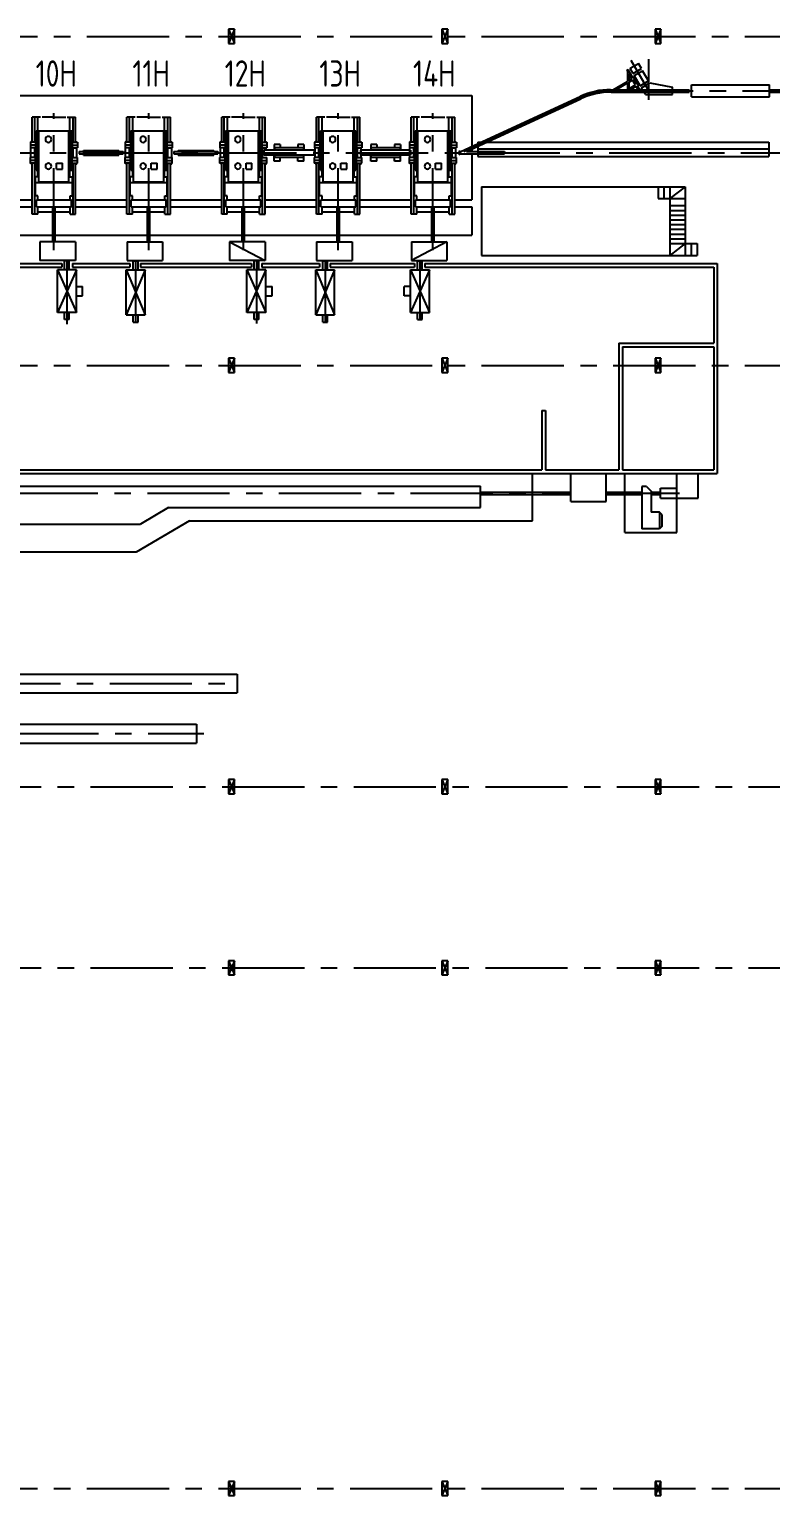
# Model space of a CAD drawing. Extents: x 10 to 414, y 6 to 241.
# Drawn here: x 99 to 155.3, y 120.1 to 231.6 of the extents above; entities that cross this region are included whole.
import ezdxf
from ezdxf.enums import TextEntityAlignment as Align

# ---------------------------------------------------------------- set-up
doc = ezdxf.new("R2010")
doc.units = 0
doc.header["$LTSCALE"] = 5
doc.header["$MEASUREMENT"] = 0
doc.linetypes.add('LINEA-LINEETTA', pattern=[2, 1.25, -0.25, 0.25, -0.25])
doc.layers.get('0').update_dxf_attribs({"linetype": 'CONTINUOUS'})
for name, color, linetype in [('1', 7, 'LINEA-LINEETTA'), ('12', 3, 'CONTINUOUS'), ('32', 3, 'CONTINUOUS'), ('ASSI', 2, 'CONTINUOUS'), ('COLONNA', 20, 'CONTINUOUS'), ('LOOPER', 7, 'CONTINUOUS'), ('MACHINE_NUOVE', 3, 'CONTINUOUS'), ('SCRITTE2', 7, 'CONTINUOUS')]:
    doc.layers.add(name, color=color, linetype=linetype)
doc.styles.add('DIN', font='DIN.shx', dxfattribs={"width": 0.85})

# ---------------------------------------------------------------- blocks, each defined once
blk = doc.blocks.new('COLONN1')
at = {"layer": 'COLONNA'}
for p, q in [((-125, 300), (125, -300)), ((125, 300), (-125, -300)), ((-125, 300), (-125, -300)), ((125, 300), (-125, 300)), ((125, -300), (125, 300)), ((-125, -300), (125, -300))]:
    blk.add_line(p, q, dxfattribs=at)

msp = doc.modelspace()

# ---------------------------------------------------------------- linework, layer by layer
at = {"color": 20}
for p, q in [((90.63, 226.57), (132.57, 226.57)), ((132.57, 226.57), (132.57, 222.31)), ((133.02, 223.03), (155.15, 223.03)), ((133.02, 223.03), (133.02, 221.95)), ((155.15, 223.03), (155.15, 221.95)), ((132.57, 222.13), (132.57, 218.65)), ((133.02, 221.95), (155.15, 221.95)), ((95.27, 218.65), (99.17, 218.65)), ((102.47, 218.65), (106.37, 218.65)), ((109.67, 218.65), (113.57, 218.65)), ((116.87, 218.65), (120.77, 218.65)), ((124.07, 218.65), (127.97, 218.65)), ((131.27, 218.65), (132.57, 218.65)), ((133.31, 219.64), (148.79, 219.64)), ((133.31, 219.64), (133.31, 214.42)), ((146.72, 219.64), (146.72, 218.74)), ((146.72, 218.74), (148.79, 218.74)), ((147.17, 219.64), (147.17, 218.74)), ((147.62, 219.64), (147.62, 214.42)), ((148.79, 219.64), (147.62, 218.74)), ((148.79, 219.64), (148.79, 214.42)), ((95.27, 218.11), (99.17, 218.11)), ((102.47, 218.11), (106.37, 218.11)), ((109.67, 218.11), (113.57, 218.11)), ((116.87, 218.11), (120.77, 218.11)), ((124.07, 218.11), (127.97, 218.11)), ((131.27, 218.11), (132.57, 218.11)), ((132.57, 218.11), (132.57, 215.95)), ((147.62, 218.2), (148.79, 218.2)), ((147.62, 217.84), (148.79, 217.84)), ((147.62, 217.48), (148.79, 217.48)), ((147.62, 217.12), (148.79, 217.12)), ((147.62, 216.76), (148.79, 216.76)), ((147.62, 216.4), (148.79, 216.4)), ((93.71, 215.95), (100.73, 215.95)), ((100.91, 215.95), (107.93, 215.95)), ((108.11, 215.95), (115.13, 215.95)), ((114.16, 215.46), (116.86, 214.02)), ((115.31, 215.95), (122.33, 215.95)), ((122.51, 215.95), (129.53, 215.95)), ((130.68, 215.46), (127.98, 214.02)), ((129.71, 215.95), (132.57, 215.95)), ((147.62, 216.04), (148.79, 216.04)), ((147.62, 215.68), (148.79, 215.68)), ((147.62, 215.32), (148.79, 215.32)), ((148.79, 215.32), (147.62, 214.42)), ((148.79, 215.32), (149.69, 215.32)), ((149.24, 215.32), (149.24, 214.42)), ((149.69, 215.32), (149.69, 214.42)), ((133.31, 214.42), (149.69, 214.42)), ((95.03, 213.79), (101.43, 213.79)), ((95.03, 213.52), (101.43, 213.52)), ((101.09, 213.31), (102.53, 210.07)), ((102.53, 213.31), (101.09, 210.07)), ((101.43, 213.79), (101.43, 213.52)), ((102.23, 213.79), (106.6, 213.79)), ((102.23, 213.79), (102.23, 213.52)), ((102.23, 213.52), (106.6, 213.52)), ((107.75, 213.31), (106.31, 209.89)), ((106.31, 213.31), (107.75, 209.89)), ((106.6, 213.79), (106.6, 213.52)), ((107.41, 213.79), (115.83, 213.79)), ((107.41, 213.79), (107.41, 213.52)), ((107.41, 213.52), (115.83, 213.52)), ((115.49, 213.31), (116.93, 210.07)), ((116.93, 213.31), (115.49, 210.07)), ((115.83, 213.79), (115.83, 213.52)), ((116.63, 213.79), (121, 213.79)), ((116.63, 213.79), (116.63, 213.52)), ((116.63, 213.52), (121, 213.52)), ((122.15, 213.31), (120.71, 209.89)), ((120.71, 213.31), (122.15, 209.89)), ((121, 213.79), (121, 213.52)), ((121.81, 213.79), (128.23, 213.79)), ((121.81, 213.79), (121.81, 213.52)), ((121.81, 213.52), (128.23, 213.52)), ((129.35, 213.31), (127.91, 210.07)), ((127.91, 213.31), (129.35, 210.07)), ((128.23, 213.79), (128.23, 213.52)), ((129.01, 213.79), (151.22, 213.79)), ((129.01, 213.79), (129.01, 213.52)), ((129.01, 213.52), (150.95, 213.52)), ((150.95, 213.52), (150.95, 207.74)), ((151.22, 213.79), (151.22, 197.84)), ((143.75, 207.74), (150.95, 207.74)), ((143.75, 207.74), (143.75, 198.11)), ((144.02, 207.47), (150.95, 207.47)), ((144.02, 207.47), (144.02, 198.11)), ((150.95, 207.47), (150.95, 198.11)), ((137.9, 202.61), (137.9, 198.11)), ((137.9, 202.61), (138.17, 202.61)), ((138.17, 202.61), (138.17, 198.11)), ((96.86, 197.84), (151.22, 197.84)), ((97.13, 198.11), (137.9, 198.11)), ((137.18, 194.24), (137.18, 197.84)), ((138.17, 198.11), (143.75, 198.11)), ((140.09, 195.7), (140.09, 197.84)), ((142.79, 195.7), (142.79, 197.84)), ((144.02, 198.11), (150.95, 198.11)), ((144.2, 193.34), (144.2, 197.84)), ((148.16, 193.34), (148.16, 197.84)), ((149.78, 195.95), (149.78, 197.84)), ((146.9, 195.95), (146.9, 196.71)), ((146.9, 196.71), (148.16, 196.71)), ((140.09, 195.7), (142.79, 195.7)), ((146.9, 195.95), (149.78, 195.95)), ((111.12, 194.24), (107.07, 191.85)), ((111.12, 194.24), (137.18, 194.24)), ((144.2, 193.34), (148.16, 193.34)), ((107.07, 191.85), (87.99, 191.85))]:
    msp.add_line(p, q, dxfattribs=at)
at = {"layer": '1', "color": 20}
for p, q in [((33.32, 231.07), (273.3, 231.07)), ((100.82, 214.81), (100.82, 225.24)), ((108.02, 214.81), (108.02, 225.24)), ((115.22, 214.81), (115.22, 225.24)), ((122.42, 214.81), (122.42, 225.24)), ((129.62, 214.81), (129.62, 225.24)), ((101.81, 214.02), (101.81, 209.18)), ((107.03, 214.02), (107.03, 209.35)), ((116.21, 214.02), (116.21, 209.24)), ((121.43, 214.02), (121.43, 209.35)), ((128.63, 214.02), (128.63, 209.53)), ((33.32, 206.05), (357.18, 206.05)), ((87.92, 196.33), (140.09, 196.33)), ((142.79, 196.33), (148.35, 196.33)), ((75.06, 181.86), (114.87, 181.86)), ((67.97, 178.05), (112.21, 178.05)), ((63.6, 174.01), (401.42, 174.01)), ((63.6, 160.24), (347.42, 160.24)), ((33.32, 120.64), (347.42, 120.64))]:
    msp.add_line(p, q, dxfattribs=at)
at = {"layer": '12', "color": 20}
for p, q in [((144.61, 228.65), (145.23, 229.01)), ((144.83, 228.26), (144.61, 228.65)), ((146.02, 226.93), (144.69, 229.23)), ((144.83, 228.26), (145.46, 228.62)), ((145.46, 228.62), (145.23, 229.01)), ((146.02, 226.25), (146.02, 229.35)), ((143.3, 227.02), (144.4, 227.65)), ((143.52, 227.02), (144.4, 227.53)), ((144.36, 228.5), (144.45, 228.56)), ((144.4, 228.43), (144.36, 228.5)), ((144.4, 228.43), (144.4, 227.65)), ((144.4, 227.53), (144.4, 227.02)), ((144.83, 227.9), (144.45, 228.56)), ((144.51, 228.24), (144.51, 227.72)), ((144.74, 227.85), (144.51, 228.24)), ((144.51, 227.72), (144.74, 227.85)), ((144.51, 227.59), (144.79, 227.75)), ((144.51, 227.59), (144.51, 227.09)), ((145.01, 227.38), (144.79, 227.75)), ((144.83, 227.9), (144.99, 227.99)), ((144.89, 227.81), (145.04, 227.9)), ((145.1, 227.43), (144.89, 227.81)), ((144.92, 228.1), (145.55, 228.46)), ((145.37, 227.32), (144.92, 228.1)), ((145.1, 227.43), (145.26, 227.52)), ((145.37, 227.32), (146, 227.68)), ((145.46, 227.17), (146.09, 227.53)), ((146, 227.68), (145.55, 228.46)), ((146.09, 227.53), (147.82, 227.2)), ((131.75, 222.31), (140.81, 226.5)), ((131.97, 222.31), (140.83, 226.41)), ((143.12, 227.02), (149.08, 227.02)), ((143.16, 226.84), (149.08, 226.84)), ((144.51, 227.09), (145.01, 227.38)), ((144.6, 227.02), (145.06, 227.29)), ((145.22, 227.02), (145.06, 227.29)), ((145.16, 227.34), (145.31, 227.43)), ((145.34, 227.02), (145.16, 227.34)), ((145.55, 227.02), (145.46, 227.17)), ((145.76, 226.66), (145.65, 226.84)), ((145.76, 226.66), (147.82, 226.66)), ((147.82, 227.02), (147.82, 227.2)), ((147.82, 226.66), (147.82, 226.84)), ((149.08, 226.84), (149.08, 227.02)), ((149.26, 227.38), (155.2, 227.38)), ((149.26, 226.48), (149.26, 227.38)), ((149.26, 226.48), (155.2, 226.48)), ((155.2, 226.48), (155.2, 227.38)), ((155.2, 227.02), (156.98, 227.02)), ((155.2, 226.84), (156.98, 226.84)), ((132.18, 222.31), (140.85, 226.32)), ((102.74, 222.31), (106.08, 222.31)), ((102.74, 222.31), (102.74, 222.13)), ((102.74, 222.13), (106.08, 222.13)), ((106.08, 222.31), (106.08, 222.13)), ((109.94, 222.31), (113.28, 222.31)), ((109.94, 222.31), (109.94, 222.13)), ((109.94, 222.13), (113.28, 222.13)), ((113.28, 222.31), (113.28, 222.13)), ((131.6, 222.38), (131.6, 222.06)), ((131.6, 222.38), (131.7, 222.31)), ((131.6, 222.06), (131.7, 222.13)), ((131.7, 222.31), (131.75, 222.31)), ((131.7, 222.13), (135.06, 222.13)), ((132.18, 222.31), (135.06, 222.31)), ((135.06, 222.31), (135.06, 222.13)), ((100.73, 215.46), (100.73, 218.12)), ((100.91, 215.46), (100.91, 218.12)), ((107.93, 215.46), (107.93, 218.12)), ((108.11, 215.46), (108.11, 218.12)), ((115.13, 215.46), (115.13, 218.12)), ((115.31, 215.46), (115.31, 218.12)), ((122.33, 215.46), (122.33, 218.12)), ((122.51, 215.46), (122.51, 218.12)), ((129.53, 215.46), (129.53, 218.12)), ((129.71, 215.46), (129.71, 218.12)), ((85.97, 196.87), (133.22, 196.87)), ((133.22, 195.25), (133.22, 196.87)), ((133.22, 196.42), (140.09, 196.42)), ((142.79, 196.42), (145.49, 196.42)), ((145.49, 196.84), (145.49, 193.63)), ((145.85, 196.84), (145.49, 196.84)), ((145.85, 196.84), (146.21, 196.48)), ((146.21, 196.48), (146.21, 194.89)), ((146.21, 196.42), (146.9, 196.42)), ((109.53, 195.25), (107.4, 193.99)), ((109.53, 195.25), (133.22, 195.25)), ((133.22, 196.24), (140.09, 196.24)), ((142.79, 196.24), (145.49, 196.24)), ((146.21, 196.24), (146.9, 196.24)), ((146.84, 194.89), (146.21, 194.89)), ((147.02, 194.71), (146.84, 194.89)), ((146.84, 194.89), (146.84, 193.63)), ((147.02, 194.71), (147.02, 193.81)), ((85.97, 193.99), (107.4, 193.99)), ((146.84, 193.63), (145.49, 193.63)), ((147.02, 193.81), (146.84, 193.63)), ((94.56, 182.58), (114.75, 182.58)), ((114.75, 182.58), (114.75, 181.14)), ((94.56, 181.14), (114.75, 181.14)), ((94.56, 178.77), (111.66, 178.77)), ((111.66, 178.77), (111.66, 177.33)), ((94.56, 177.33), (111.66, 177.33))]:
    msp.add_line(p, q, dxfattribs=at)
at = {"layer": '12', "color": 20, "linetype": 'LINEA-LINEETTA'}
msp.add_line((143.14, 226.93), (338.17, 226.93), dxfattribs=at)
at = {"layer": '12', "color": 20}
for centre in [(143.12, 221.62), (143.14, 221.53), (143.16, 221.44)]:
    msp.add_arc(centre, 5.4, 90, 115.3519, dxfattribs=at)
at = {"layer": '32', "color": 20}
for p, q in [((99.17, 223.06), (99.17, 224.92)), ((99.8, 224.92), (99.17, 224.92)), ((99.36, 223.02), (99.36, 224.92)), ((99.61, 223.89), (99.61, 224.92)), ((100.82, 224.92), (99.92, 224.92)), ((100.82, 224.92), (101.72, 224.92)), ((101.84, 224.92), (102.47, 224.92)), ((102.03, 223.89), (102.03, 224.92)), ((102.28, 223.02), (102.28, 224.92)), ((102.47, 223.06), (102.47, 224.92)), ((106.37, 223.06), (106.37, 224.92)), ((107, 224.92), (106.37, 224.92)), ((106.56, 223.02), (106.56, 224.92)), ((106.81, 223.89), (106.81, 224.92)), ((108.02, 224.92), (107.12, 224.92)), ((108.02, 224.92), (108.92, 224.92)), ((109.04, 224.92), (109.67, 224.92)), ((109.23, 223.89), (109.23, 224.92)), ((109.48, 223.02), (109.48, 224.92)), ((109.67, 223.06), (109.67, 224.92)), ((113.57, 223.06), (113.57, 224.92)), ((114.2, 224.92), (113.57, 224.92)), ((113.76, 223.02), (113.76, 224.92)), ((114.01, 223.89), (114.01, 224.92)), ((115.22, 224.92), (114.32, 224.92)), ((115.22, 224.92), (116.12, 224.92)), ((116.24, 224.92), (116.87, 224.92)), ((116.43, 223.89), (116.43, 224.92)), ((116.68, 223.02), (116.68, 224.92)), ((116.87, 223.06), (116.87, 224.92)), ((120.77, 223.06), (120.77, 224.92)), ((121.4, 224.92), (120.77, 224.92)), ((120.96, 223.02), (120.96, 224.92)), ((121.21, 223.89), (121.21, 224.92)), ((122.42, 224.92), (121.52, 224.92)), ((122.42, 224.92), (123.32, 224.92)), ((123.44, 224.92), (124.07, 224.92)), ((123.63, 223.89), (123.63, 224.92)), ((123.88, 223.02), (123.88, 224.92)), ((124.07, 223.06), (124.07, 224.92)), ((127.97, 223.06), (127.97, 224.92)), ((128.6, 224.92), (127.97, 224.92)), ((128.16, 223.02), (128.16, 224.92)), ((128.41, 223.89), (128.41, 224.92)), ((129.62, 224.92), (128.72, 224.92)), ((129.62, 224.92), (130.52, 224.92)), ((130.64, 224.92), (131.27, 224.92)), ((130.83, 223.89), (130.83, 224.92)), ((131.08, 223.02), (131.08, 224.92)), ((131.27, 223.06), (131.27, 224.92)), ((99.07, 223.02), (99.07, 223.06)), ((99.17, 223.06), (99.07, 223.06)), ((99.47, 222.88), (99.47, 223.89)), ((99.47, 223.89), (99.68, 223.89)), ((99.62, 222.4), (99.62, 223.89)), ((99.68, 223.89), (101.96, 223.89)), ((99.68, 220), (99.68, 223.89)), ((101.96, 223.89), (102.17, 223.89)), ((101.96, 220), (101.96, 223.89)), ((102.02, 222.4), (102.02, 223.89)), ((102.17, 222.88), (102.17, 223.89)), ((102.47, 223.06), (102.57, 223.06)), ((102.57, 223.02), (102.57, 223.06)), ((106.27, 223.02), (106.27, 223.06)), ((106.37, 223.06), (106.27, 223.06)), ((106.67, 222.88), (106.67, 223.89)), ((106.67, 223.89), (106.88, 223.89)), ((106.82, 222.4), (106.82, 223.89)), ((106.88, 223.89), (109.16, 223.89)), ((106.88, 220), (106.88, 223.89)), ((109.16, 223.89), (109.37, 223.89)), ((109.16, 220), (109.16, 223.89)), ((109.22, 222.4), (109.22, 223.89)), ((109.37, 222.88), (109.37, 223.89)), ((109.67, 223.06), (109.77, 223.06)), ((109.77, 223.02), (109.77, 223.06)), ((113.47, 223.02), (113.47, 223.06)), ((113.57, 223.06), (113.47, 223.06)), ((113.87, 222.88), (113.87, 223.89)), ((113.87, 223.89), (114.08, 223.89)), ((114.02, 222.4), (114.02, 223.89)), ((114.08, 223.89), (116.36, 223.89)), ((114.08, 220), (114.08, 223.89)), ((116.36, 223.89), (116.57, 223.89)), ((116.36, 220), (116.36, 223.89)), ((116.42, 222.4), (116.42, 223.89)), ((116.57, 222.88), (116.57, 223.89)), ((116.87, 223.06), (116.97, 223.06)), ((116.97, 223.02), (116.97, 223.06)), ((120.67, 223.02), (120.67, 223.06)), ((120.77, 223.06), (120.67, 223.06)), ((121.07, 222.88), (121.07, 223.89)), ((121.07, 223.89), (121.28, 223.89)), ((121.22, 222.4), (121.22, 223.89)), ((121.28, 223.89), (123.56, 223.89)), ((121.28, 220), (121.28, 223.89)), ((123.56, 223.89), (123.77, 223.89)), ((123.56, 220), (123.56, 223.89)), ((123.62, 222.4), (123.62, 223.89)), ((123.77, 222.88), (123.77, 223.89)), ((124.07, 223.06), (124.17, 223.06)), ((124.17, 223.02), (124.17, 223.06)), ((127.97, 223.06), (127.87, 223.06)), ((127.87, 223.02), (127.87, 223.06)), ((128.27, 222.88), (128.27, 223.89)), ((128.27, 223.89), (128.48, 223.89)), ((128.42, 222.4), (128.42, 223.89)), ((128.48, 223.89), (130.76, 223.89)), ((128.48, 220), (128.48, 223.89)), ((130.76, 223.89), (130.97, 223.89)), ((130.76, 220), (130.76, 223.89)), ((130.82, 222.4), (130.82, 223.89)), ((130.97, 222.88), (130.97, 223.89)), ((131.27, 223.06), (131.37, 223.06)), ((131.37, 223.02), (131.37, 223.06)), ((99.43, 223.02), (99.03, 223.02)), ((99.03, 223.02), (99.03, 222.59)), ((99.55, 222.8), (99.03, 222.8)), ((99.43, 222.59), (99.03, 222.59)), ((99.07, 222.22), (99.07, 222.59)), ((99.07, 221.85), (99.07, 222.22)), ((99.36, 222.22), (99.36, 222.59)), ((99.36, 221.85), (99.36, 222.22)), ((99.43, 223.02), (99.43, 222.59)), ((99.55, 222.88), (99.43, 222.88)), ((99.55, 222.73), (99.43, 222.73)), ((99.47, 221.71), (99.47, 222.73)), ((99.55, 222.88), (99.55, 222.73)), ((99.56, 222.4), (99.68, 222.4)), ((99.56, 222.04), (99.56, 222.4)), ((99.56, 222.04), (99.68, 222.04)), ((99.62, 220.89), (99.62, 222.04)), ((101.96, 222.4), (102.08, 222.4)), ((101.96, 222.04), (102.08, 222.04)), ((102.02, 220.89), (102.02, 222.04)), ((102.08, 222.88), (102.21, 222.88)), ((102.08, 222.88), (102.08, 222.73)), ((102.08, 222.8), (102.61, 222.8)), ((102.08, 222.73), (102.21, 222.73)), ((102.08, 222.04), (102.08, 222.4)), ((102.17, 221.71), (102.17, 222.73)), ((102.21, 223.02), (102.61, 223.02)), ((102.21, 223.02), (102.21, 222.59)), ((102.21, 222.59), (102.61, 222.59)), ((102.28, 222.22), (102.28, 222.59)), ((102.28, 221.85), (102.28, 222.22)), ((102.57, 222.22), (102.57, 222.59)), ((102.57, 221.85), (102.57, 222.22)), ((102.61, 223.02), (102.61, 222.59)), ((103.06, 222.4), (105.76, 222.4)), ((103.06, 222.31), (103.06, 222.4)), ((103.06, 222.04), (103.06, 222.13)), ((103.06, 222.04), (105.76, 222.04)), ((105.76, 222.31), (105.76, 222.4)), ((105.76, 222.04), (105.76, 222.13)), ((106.23, 223.02), (106.23, 222.59)), ((106.63, 223.02), (106.23, 223.02)), ((106.75, 222.8), (106.23, 222.8)), ((106.63, 222.59), (106.23, 222.59)), ((106.27, 222.22), (106.27, 222.59)), ((106.27, 221.85), (106.27, 222.22)), ((106.56, 222.22), (106.56, 222.59)), ((106.56, 221.85), (106.56, 222.22)), ((106.63, 223.02), (106.63, 222.59)), ((106.75, 222.88), (106.63, 222.88)), ((106.75, 222.73), (106.63, 222.73)), ((106.67, 221.71), (106.67, 222.73)), ((106.75, 222.88), (106.75, 222.73)), ((106.76, 222.4), (106.88, 222.4)), ((106.76, 222.04), (106.76, 222.4)), ((106.76, 222.04), (106.88, 222.04)), ((106.82, 220.89), (106.82, 222.04)), ((109.16, 222.4), (109.28, 222.4)), ((109.16, 222.04), (109.28, 222.04)), ((109.22, 220.89), (109.22, 222.04)), ((109.28, 222.88), (109.41, 222.88)), ((109.28, 222.88), (109.28, 222.73)), ((109.28, 222.8), (109.81, 222.8)), ((109.28, 222.73), (109.41, 222.73)), ((109.28, 222.04), (109.28, 222.4)), ((109.37, 221.71), (109.37, 222.73)), ((109.41, 223.02), (109.81, 223.02)), ((109.41, 223.02), (109.41, 222.59)), ((109.41, 222.59), (109.81, 222.59)), ((109.48, 222.22), (109.48, 222.59)), ((109.48, 221.85), (109.48, 222.22)), ((109.77, 222.22), (109.77, 222.59)), ((109.77, 221.85), (109.77, 222.22)), ((109.81, 223.02), (109.81, 222.59)), ((110.26, 222.4), (112.96, 222.4)), ((110.26, 222.31), (110.26, 222.4)), ((110.26, 222.04), (110.26, 222.13)), ((110.26, 222.04), (112.96, 222.04)), ((112.96, 222.31), (112.96, 222.4)), ((112.96, 222.04), (112.96, 222.13)), ((113.43, 223.02), (113.43, 222.59)), ((113.83, 223.02), (113.43, 223.02)), ((113.95, 222.8), (113.43, 222.8)), ((113.83, 222.59), (113.43, 222.59)), ((113.47, 222.22), (113.47, 222.59)), ((113.47, 221.85), (113.47, 222.22)), ((113.76, 222.22), (113.76, 222.59)), ((113.76, 221.85), (113.76, 222.22)), ((113.83, 223.02), (113.83, 222.59)), ((113.95, 222.88), (113.83, 222.88)), ((113.95, 222.73), (113.83, 222.73)), ((113.87, 221.71), (113.87, 222.73)), ((113.95, 222.88), (113.95, 222.73)), ((113.96, 222.4), (114.08, 222.4)), ((113.96, 222.04), (113.96, 222.4)), ((113.96, 222.04), (114.08, 222.04)), ((114.02, 220.89), (114.02, 222.04)), ((116.36, 222.4), (116.48, 222.4)), ((116.36, 222.04), (116.48, 222.04)), ((116.42, 220.89), (116.42, 222.04)), ((116.48, 222.88), (116.61, 222.88)), ((116.48, 222.88), (116.48, 222.73)), ((116.48, 222.8), (117.01, 222.8)), ((116.48, 222.73), (116.61, 222.73)), ((116.48, 222.04), (116.48, 222.4)), ((116.57, 221.71), (116.57, 222.73)), ((116.61, 223.02), (117.01, 223.02)), ((116.61, 223.02), (116.61, 222.59)), ((116.61, 222.59), (117.01, 222.59)), ((116.68, 222.22), (116.68, 222.59)), ((116.68, 221.85), (116.68, 222.22)), ((117.01, 223.02), (117.01, 222.59)), ((120.63, 223.02), (120.63, 222.59)), ((121.03, 223.02), (120.63, 223.02)), ((121.15, 222.8), (120.63, 222.8)), ((121.03, 222.59), (120.63, 222.59)), ((120.67, 222.22), (120.67, 222.59)), ((120.67, 221.85), (120.67, 222.22)), ((120.96, 222.22), (120.96, 222.59)), ((120.96, 221.85), (120.96, 222.22)), ((121.03, 223.02), (121.03, 222.59)), ((121.15, 222.88), (121.03, 222.88)), ((121.15, 222.73), (121.03, 222.73)), ((121.07, 221.71), (121.07, 222.73)), ((121.15, 222.88), (121.15, 222.73)), ((121.16, 222.4), (121.28, 222.4)), ((121.16, 222.04), (121.16, 222.4)), ((121.16, 222.04), (121.28, 222.04)), ((121.22, 220.89), (121.22, 222.04)), ((123.56, 222.4), (123.68, 222.4)), ((123.56, 222.04), (123.68, 222.04)), ((123.62, 220.89), (123.62, 222.04)), ((123.68, 222.88), (123.81, 222.88)), ((123.68, 222.88), (123.68, 222.73)), ((123.68, 222.8), (124.21, 222.8)), ((123.68, 222.73), (123.81, 222.73)), ((123.68, 222.04), (123.68, 222.4)), ((123.77, 221.71), (123.77, 222.73)), ((123.81, 223.02), (124.21, 223.02)), ((123.81, 223.02), (123.81, 222.59)), ((123.81, 222.59), (124.21, 222.59)), ((123.88, 222.22), (123.88, 222.59)), ((123.88, 221.85), (123.88, 222.22)), ((124.17, 222.22), (124.17, 222.59)), ((124.17, 221.85), (124.17, 222.22)), ((124.21, 223.02), (124.21, 222.59)), ((128.23, 223.02), (127.83, 223.02)), ((127.83, 223.02), (127.83, 222.59)), ((128.35, 222.8), (127.83, 222.8)), ((128.23, 222.59), (127.83, 222.59)), ((127.87, 222.22), (127.87, 222.59)), ((127.87, 221.85), (127.87, 222.22)), ((128.16, 222.22), (128.16, 222.59)), ((128.16, 221.85), (128.16, 222.22)), ((128.23, 223.02), (128.23, 222.59)), ((128.35, 222.88), (128.23, 222.88)), ((128.35, 222.73), (128.23, 222.73)), ((128.27, 221.71), (128.27, 222.73)), ((128.35, 222.88), (128.35, 222.73)), ((128.36, 222.4), (128.48, 222.4)), ((128.36, 222.04), (128.36, 222.4)), ((128.36, 222.04), (128.48, 222.04)), ((128.42, 220.89), (128.42, 222.04)), ((130.76, 222.4), (130.88, 222.4)), ((130.76, 222.04), (130.88, 222.04)), ((130.82, 220.89), (130.82, 222.04)), ((130.88, 222.88), (130.88, 222.73)), ((130.88, 222.88), (131.01, 222.88)), ((130.88, 222.8), (131.41, 222.8)), ((130.88, 222.73), (131.01, 222.73)), ((130.88, 222.04), (130.88, 222.4)), ((130.97, 221.71), (130.97, 222.73)), ((131.01, 223.02), (131.01, 222.59)), ((131.01, 223.02), (131.41, 223.02)), ((131.01, 222.59), (131.41, 222.59)), ((131.08, 222.22), (131.08, 222.59)), ((131.08, 221.85), (131.08, 222.22)), ((131.37, 222.22), (131.37, 222.59)), ((131.37, 221.85), (131.37, 222.22)), ((131.41, 223.02), (131.41, 222.59)), ((99.43, 221.85), (99.03, 221.85)), ((99.03, 221.42), (99.03, 221.85)), ((99.55, 221.63), (99.03, 221.63)), ((99.43, 221.42), (99.03, 221.42)), ((99.07, 221.38), (99.07, 221.42)), ((99.17, 221.38), (99.07, 221.38)), ((99.17, 217.54), (99.17, 221.38)), ((99.36, 217.54), (99.36, 221.42)), ((99.43, 221.42), (99.43, 221.85)), ((99.55, 221.71), (99.43, 221.71)), ((99.55, 221.56), (99.43, 221.56)), ((99.47, 220.89), (99.47, 221.56)), ((99.47, 220.89), (99.68, 220.89)), ((99.55, 221.56), (99.55, 221.71)), ((99.61, 220.38), (99.61, 220.89)), ((101.02, 221.44), (101.47, 221.44)), ((101.02, 220.97), (101.02, 221.44)), ((101.02, 220.97), (101.47, 220.97)), ((101.47, 220.97), (101.47, 221.44)), ((101.96, 220.89), (102.17, 220.89)), ((102.03, 220.38), (102.03, 220.89)), ((102.08, 221.56), (102.08, 221.71)), ((102.08, 221.71), (102.21, 221.71)), ((102.08, 221.63), (102.61, 221.63)), ((102.08, 221.56), (102.21, 221.56)), ((102.17, 220.89), (102.17, 221.56)), ((102.21, 221.42), (102.21, 221.85)), ((102.21, 221.85), (102.61, 221.85)), ((102.21, 221.42), (102.61, 221.42)), ((102.28, 217.54), (102.28, 221.42)), ((102.47, 217.54), (102.47, 221.38)), ((102.47, 221.38), (102.57, 221.38)), ((102.57, 221.38), (102.57, 221.42)), ((102.61, 221.42), (102.61, 221.85)), ((106.23, 221.42), (106.23, 221.85)), ((106.63, 221.85), (106.23, 221.85)), ((106.75, 221.63), (106.23, 221.63)), ((106.63, 221.42), (106.23, 221.42)), ((106.27, 221.38), (106.27, 221.42)), ((106.37, 221.38), (106.27, 221.38)), ((106.37, 217.54), (106.37, 221.38)), ((106.56, 217.54), (106.56, 221.42)), ((106.63, 221.42), (106.63, 221.85)), ((106.75, 221.71), (106.63, 221.71)), ((106.75, 221.56), (106.63, 221.56)), ((106.67, 220.89), (106.67, 221.56)), ((106.67, 220.89), (106.88, 220.89)), ((106.75, 221.56), (106.75, 221.71)), ((106.81, 220.38), (106.81, 220.89)), ((108.22, 221.44), (108.67, 221.44)), ((108.22, 220.97), (108.22, 221.44)), ((108.22, 220.97), (108.67, 220.97)), ((108.67, 220.97), (108.67, 221.44)), ((109.16, 220.89), (109.37, 220.89)), ((109.23, 220.38), (109.23, 220.89)), ((109.28, 221.56), (109.28, 221.71)), ((109.28, 221.71), (109.41, 221.71)), ((109.28, 221.63), (109.81, 221.63)), ((109.28, 221.56), (109.41, 221.56)), ((109.37, 220.89), (109.37, 221.56)), ((109.41, 221.42), (109.41, 221.85)), ((109.41, 221.85), (109.81, 221.85)), ((109.41, 221.42), (109.81, 221.42)), ((109.48, 217.54), (109.48, 221.42)), ((109.67, 217.54), (109.67, 221.38)), ((109.67, 221.38), (109.77, 221.38)), ((109.77, 221.38), (109.77, 221.42)), ((109.81, 221.42), (109.81, 221.85)), ((113.43, 221.42), (113.43, 221.85)), ((113.83, 221.85), (113.43, 221.85)), ((113.95, 221.63), (113.43, 221.63)), ((113.83, 221.42), (113.43, 221.42)), ((113.47, 221.38), (113.47, 221.42)), ((113.57, 221.38), (113.47, 221.38)), ((113.57, 217.54), (113.57, 221.38)), ((113.76, 217.54), (113.76, 221.42)), ((113.83, 221.42), (113.83, 221.85)), ((113.95, 221.71), (113.83, 221.71)), ((113.95, 221.56), (113.83, 221.56)), ((113.87, 220.89), (113.87, 221.56)), ((113.87, 220.89), (114.08, 220.89)), ((113.95, 221.56), (113.95, 221.71)), ((114.01, 220.38), (114.01, 220.89)), ((115.42, 221.44), (115.87, 221.44)), ((115.42, 220.97), (115.42, 221.44)), ((115.42, 220.97), (115.87, 220.97)), ((115.87, 220.97), (115.87, 221.44)), ((116.36, 220.89), (116.57, 220.89)), ((116.43, 220.38), (116.43, 220.89)), ((116.48, 221.56), (116.48, 221.71)), ((116.48, 221.71), (116.61, 221.71)), ((116.48, 221.63), (117.01, 221.63)), ((116.48, 221.56), (116.61, 221.56)), ((116.57, 220.89), (116.57, 221.56)), ((116.61, 221.42), (116.61, 221.85)), ((116.61, 221.85), (117.01, 221.85)), ((116.61, 221.42), (117.01, 221.42)), ((116.68, 217.54), (116.68, 221.42)), ((116.87, 217.54), (116.87, 221.38)), ((116.87, 221.38), (116.97, 221.38)), ((116.97, 221.38), (116.97, 221.42)), ((117.01, 221.42), (117.01, 221.85)), ((120.63, 221.42), (120.63, 221.85)), ((121.03, 221.85), (120.63, 221.85)), ((121.15, 221.63), (120.63, 221.63)), ((121.03, 221.42), (120.63, 221.42)), ((120.67, 221.38), (120.67, 221.42)), ((120.77, 221.38), (120.67, 221.38)), ((120.77, 217.54), (120.77, 221.38)), ((120.96, 217.54), (120.96, 221.42)), ((121.03, 221.42), (121.03, 221.85)), ((121.15, 221.71), (121.03, 221.71)), ((121.15, 221.56), (121.03, 221.56)), ((121.07, 220.89), (121.07, 221.56)), ((121.07, 220.89), (121.28, 220.89)), ((121.15, 221.56), (121.15, 221.71)), ((121.21, 220.38), (121.21, 220.89)), ((122.62, 221.44), (123.07, 221.44)), ((122.62, 220.97), (122.62, 221.44)), ((122.62, 220.97), (123.07, 220.97)), ((123.07, 220.97), (123.07, 221.44)), ((123.56, 220.89), (123.77, 220.89)), ((123.63, 220.38), (123.63, 220.89)), ((123.68, 221.56), (123.68, 221.71)), ((123.68, 221.71), (123.81, 221.71)), ((123.68, 221.63), (124.21, 221.63)), ((123.68, 221.56), (123.81, 221.56)), ((123.77, 220.89), (123.77, 221.56)), ((123.81, 221.85), (124.21, 221.85)), ((123.81, 221.42), (123.81, 221.85)), ((123.81, 221.42), (124.21, 221.42)), ((123.88, 217.54), (123.88, 221.42)), ((124.07, 217.54), (124.07, 221.38)), ((124.07, 221.38), (124.17, 221.38)), ((124.17, 221.38), (124.17, 221.42)), ((124.21, 221.42), (124.21, 221.85)), ((128.23, 221.85), (127.83, 221.85)), ((127.83, 221.42), (127.83, 221.85)), ((128.35, 221.63), (127.83, 221.63)), ((128.23, 221.42), (127.83, 221.42)), ((127.87, 221.38), (127.87, 221.42)), ((127.97, 221.38), (127.87, 221.38)), ((127.97, 217.54), (127.97, 221.38)), ((128.16, 217.54), (128.16, 221.42)), ((128.23, 221.42), (128.23, 221.85)), ((128.35, 221.71), (128.23, 221.71)), ((128.35, 221.56), (128.23, 221.56)), ((128.27, 220.89), (128.27, 221.56)), ((128.27, 220.89), (128.48, 220.89)), ((128.35, 221.56), (128.35, 221.71)), ((128.41, 220.38), (128.41, 220.89)), ((129.82, 220.97), (129.82, 221.44)), ((129.82, 221.44), (130.27, 221.44)), ((129.82, 220.97), (130.27, 220.97)), ((130.27, 220.97), (130.27, 221.44)), ((130.76, 220.89), (130.97, 220.89)), ((130.83, 220.38), (130.83, 220.89)), ((130.88, 221.56), (130.88, 221.71)), ((130.88, 221.71), (131.01, 221.71)), ((130.88, 221.63), (131.41, 221.63)), ((130.88, 221.56), (131.01, 221.56)), ((130.97, 220.89), (130.97, 221.56)), ((131.01, 221.42), (131.01, 221.85)), ((131.01, 221.85), (131.41, 221.85)), ((131.01, 221.42), (131.41, 221.42)), ((131.08, 217.54), (131.08, 221.42)), ((131.27, 217.54), (131.27, 221.38)), ((131.27, 221.38), (131.37, 221.38)), ((131.37, 221.38), (131.37, 221.42)), ((131.41, 221.42), (131.41, 221.85)), ((99.68, 220.38), (99.41, 220.38)), ((99.41, 218.94), (99.41, 220.38)), ((99.41, 219.97), (102.23, 219.97)), ((99.68, 220), (101.96, 220)), ((101.96, 220.38), (102.23, 220.38)), ((102.23, 218.94), (102.23, 220.38)), ((106.88, 220.38), (106.61, 220.38)), ((106.61, 218.94), (106.61, 220.38)), ((106.61, 219.97), (109.43, 219.97)), ((106.88, 220), (109.16, 220)), ((109.16, 220.38), (109.43, 220.38)), ((109.43, 218.94), (109.43, 220.38)), ((114.08, 220.38), (113.81, 220.38)), ((113.81, 218.94), (113.81, 220.38)), ((113.81, 219.97), (116.63, 219.97)), ((114.08, 220), (116.36, 220)), ((116.36, 220.38), (116.63, 220.38)), ((116.63, 218.94), (116.63, 220.38)), ((121.28, 220.38), (121.01, 220.38)), ((121.01, 218.94), (121.01, 220.38)), ((121.01, 219.97), (123.83, 219.97)), ((121.28, 220), (123.56, 220)), ((123.56, 220.38), (123.83, 220.38)), ((123.83, 218.94), (123.83, 220.38)), ((128.48, 220.38), (128.21, 220.38)), ((128.21, 218.94), (128.21, 220.38)), ((128.21, 219.97), (131.03, 219.97)), ((128.48, 220), (130.76, 220)), ((130.76, 220.38), (131.03, 220.38)), ((131.03, 218.94), (131.03, 220.38)), ((99.59, 218.94), (99.41, 218.94)), ((99.49, 218.64), (102.15, 218.64)), ((99.49, 218.12), (99.49, 218.64)), ((99.59, 218.64), (99.59, 218.94)), ((102.05, 218.64), (102.05, 218.94)), ((102.05, 218.94), (102.23, 218.94)), ((102.15, 218.12), (102.15, 218.64)), ((106.79, 218.94), (106.61, 218.94)), ((106.69, 218.64), (109.35, 218.64)), ((106.69, 218.12), (106.69, 218.64)), ((106.79, 218.64), (106.79, 218.94)), ((109.25, 218.64), (109.25, 218.94)), ((109.25, 218.94), (109.43, 218.94)), ((109.35, 218.12), (109.35, 218.64)), ((113.99, 218.94), (113.81, 218.94)), ((113.89, 218.64), (116.55, 218.64)), ((113.89, 218.12), (113.89, 218.64)), ((113.99, 218.64), (113.99, 218.94)), ((116.45, 218.64), (116.45, 218.94)), ((116.45, 218.94), (116.63, 218.94)), ((116.55, 218.12), (116.55, 218.64)), ((121.19, 218.94), (121.01, 218.94)), ((121.09, 218.12), (121.09, 218.64)), ((121.09, 218.64), (123.75, 218.64)), ((121.19, 218.64), (121.19, 218.94)), ((123.65, 218.64), (123.65, 218.94)), ((123.65, 218.94), (123.83, 218.94)), ((123.75, 218.12), (123.75, 218.64)), ((128.39, 218.94), (128.21, 218.94)), ((128.29, 218.64), (130.95, 218.64)), ((128.29, 218.12), (128.29, 218.64)), ((128.39, 218.64), (128.39, 218.94)), ((130.85, 218.94), (131.03, 218.94)), ((130.85, 218.64), (130.85, 218.94)), ((130.95, 218.12), (130.95, 218.64)), ((99.59, 217.54), (99.17, 217.54)), ((99.49, 218.12), (102.15, 218.12)), ((99.59, 217.54), (99.59, 218.12)), ((99.59, 217.73), (102.05, 217.73)), ((102.05, 217.54), (102.05, 218.12)), ((102.05, 217.54), (102.47, 217.54)), ((106.79, 217.54), (106.37, 217.54)), ((106.69, 218.12), (109.35, 218.12)), ((106.79, 217.54), (106.79, 218.12)), ((106.79, 217.73), (109.25, 217.73)), ((109.25, 217.54), (109.25, 218.12)), ((109.25, 217.54), (109.67, 217.54)), ((113.99, 217.54), (113.57, 217.54)), ((113.89, 218.12), (116.55, 218.12)), ((113.99, 217.54), (113.99, 218.12)), ((113.99, 217.73), (116.45, 217.73)), ((116.45, 217.54), (116.45, 218.12)), ((116.45, 217.54), (116.87, 217.54)), ((121.19, 217.54), (120.77, 217.54)), ((121.09, 218.12), (123.75, 218.12)), ((121.19, 217.54), (121.19, 218.12)), ((121.19, 217.73), (123.65, 217.73)), ((123.65, 217.54), (123.65, 218.12)), ((123.65, 217.54), (124.07, 217.54)), ((128.39, 217.54), (127.97, 217.54)), ((128.29, 218.12), (130.95, 218.12)), ((128.39, 217.54), (128.39, 218.12)), ((128.39, 217.73), (130.85, 217.73)), ((130.85, 217.54), (130.85, 218.12)), ((130.85, 217.54), (131.27, 217.54)), ((102.46, 215.46), (99.76, 215.46)), ((99.76, 215.46), (99.76, 214.02)), ((102.46, 215.46), (102.46, 214.02)), ((106.38, 215.46), (109.08, 215.46)), ((106.38, 215.46), (106.38, 214.02)), ((109.08, 215.46), (109.08, 214.02)), ((116.86, 215.46), (114.16, 215.46)), ((114.16, 215.46), (114.16, 214.02)), ((116.86, 215.46), (116.86, 214.02)), ((120.78, 215.46), (123.48, 215.46)), ((120.78, 215.46), (120.78, 214.02)), ((123.48, 215.46), (123.48, 214.02)), ((127.98, 215.46), (130.68, 215.46)), ((127.98, 215.46), (127.98, 214.02)), ((130.68, 215.46), (130.68, 214.02)), ((102.46, 214.02), (99.76, 214.02)), ((101.09, 210.07), (101.09, 213.31)), ((102.53, 213.31), (101.09, 213.31)), ((101.63, 213.33), (101.63, 214)), ((101.99, 214), (101.63, 214)), ((101.99, 213.33), (101.63, 213.33)), ((101.99, 213.33), (101.99, 214)), ((102.53, 210.07), (102.53, 213.31)), ((106.31, 209.89), (106.31, 213.31)), ((106.31, 213.31), (107.75, 213.31)), ((106.38, 214.02), (109.08, 214.02)), ((106.85, 213.33), (106.85, 214)), ((106.85, 214), (107.21, 214)), ((106.85, 213.33), (107.21, 213.33)), ((107.21, 213.33), (107.21, 214)), ((107.75, 209.89), (107.75, 213.31)), ((116.86, 214.02), (114.16, 214.02)), ((115.49, 210.07), (115.49, 213.31)), ((116.93, 213.31), (115.49, 213.31)), ((116.03, 213.33), (116.03, 214)), ((116.39, 214), (116.03, 214)), ((116.39, 213.33), (116.03, 213.33)), ((116.39, 213.33), (116.39, 214)), ((116.93, 210.07), (116.93, 213.31)), ((120.71, 209.89), (120.71, 213.31)), ((120.71, 213.31), (122.15, 213.31)), ((120.78, 214.02), (123.48, 214.02)), ((121.25, 213.33), (121.25, 214)), ((121.25, 214), (121.61, 214)), ((121.25, 213.33), (121.61, 213.33)), ((121.61, 213.33), (121.61, 214)), ((122.15, 209.89), (122.15, 213.31)), ((127.91, 213.31), (129.35, 213.31)), ((127.91, 210.07), (127.91, 213.31)), ((127.98, 214.02), (130.68, 214.02)), ((128.45, 213.33), (128.45, 214)), ((128.45, 214), (128.81, 214)), ((128.45, 213.33), (128.81, 213.33)), ((128.81, 213.33), (128.81, 214)), ((129.35, 210.07), (129.35, 213.31)), ((102.53, 212.05), (103, 212.05)), ((103, 211.33), (103, 212.05)), ((116.93, 212.05), (117.4, 212.05)), ((117.4, 211.33), (117.4, 212.05)), ((127.44, 211.33), (127.44, 212.05)), ((127.91, 212.05), (127.44, 212.05)), ((102.53, 211.33), (103, 211.33)), ((116.93, 211.33), (117.4, 211.33)), ((127.91, 211.33), (127.44, 211.33)), ((102.53, 210.07), (101.09, 210.07)), ((101.63, 209.53), (101.63, 210.07)), ((101.99, 209.53), (101.99, 210.07)), ((106.31, 209.89), (107.75, 209.89)), ((106.85, 209.35), (106.85, 209.89)), ((107.21, 209.35), (107.21, 209.89)), ((116.93, 210.07), (115.49, 210.07)), ((116.03, 209.53), (116.03, 210.07)), ((116.39, 209.53), (116.39, 210.07)), ((120.71, 209.89), (122.15, 209.89)), ((121.25, 209.35), (121.25, 209.89)), ((121.61, 209.35), (121.61, 209.89)), ((127.91, 210.07), (129.35, 210.07)), ((128.45, 209.53), (128.45, 210.07)), ((128.81, 209.53), (128.81, 210.07)), ((101.99, 209.53), (101.63, 209.53)), ((106.85, 209.35), (107.21, 209.35)), ((116.39, 209.53), (116.03, 209.53)), ((121.25, 209.35), (121.61, 209.35)), ((128.45, 209.53), (128.81, 209.53))]:
    msp.add_line(p, q, dxfattribs=at)
for centre, start, end in [((100.4, 223.24), 0, 180), ((100.4, 223.24), 180, 0), ((107.6, 223.24), 0, 180), ((107.6, 223.24), 180, 0), ((114.8, 223.24), 0, 180), ((114.8, 223.24), 180, 0), ((122, 223.24), 0, 180), ((122, 223.24), 180, 0), ((129.2, 223.24), 0, 180), ((129.2, 223.24), 180, 0), ((100.4, 221.2), 0, 180), ((100.4, 221.2), 180, 0), ((107.6, 221.2), 0, 180), ((107.6, 221.2), 180, 0), ((114.8, 221.2), 0, 180), ((114.8, 221.2), 180, 0), ((122, 221.2), 0, 180), ((122, 221.2), 180, 0), ((129.2, 221.2), 0, 180), ((129.2, 221.2), 180, 0)]:
    msp.add_arc(centre, 0.225, start, end, dxfattribs=at)
at = {"layer": 'ASSI', "color": 20, "linetype": 'LINEA-LINEETTA'}
msp.add_line((53.01, 222.22), (314.34, 222.22), dxfattribs=at)
at = {"layer": 'LOOPER', "color": 20, "linetype": 'Continuous'}
for p, q in [((120.59, 222.41), (116.78, 222.41)), ((116.78, 222.41), (116.78, 222.03)), ((120.59, 222.03), (116.78, 222.03)), ((117.56, 222.85), (117.56, 222.41)), ((118.01, 222.85), (117.56, 222.85)), ((117.56, 221.59), (117.56, 222.03)), ((119.79, 222.59), (117.58, 222.59)), ((117.58, 222.59), (117.58, 222.41)), ((117.58, 222.03), (117.58, 221.85)), ((118.01, 222.85), (118.01, 222.59)), ((119.81, 222.85), (119.36, 222.85)), ((119.36, 222.85), (119.36, 222.59)), ((119.79, 222.59), (119.79, 222.41)), ((119.79, 222.03), (119.79, 221.85)), ((119.81, 222.85), (119.81, 222.41)), ((119.81, 221.59), (119.81, 222.03)), ((120.59, 222.41), (120.59, 222.03)), ((124.12, 222.41), (124.12, 222.03)), ((127.92, 222.41), (124.12, 222.41)), ((127.92, 222.03), (124.12, 222.03)), ((125.35, 222.85), (124.9, 222.85)), ((124.9, 222.85), (124.9, 222.41)), ((124.9, 221.59), (124.9, 222.03)), ((124.91, 222.59), (124.91, 222.41)), ((127.13, 222.59), (124.91, 222.59)), ((124.91, 222.03), (124.91, 221.85)), ((125.35, 222.85), (125.35, 222.59)), ((126.7, 222.85), (126.7, 222.59)), ((127.15, 222.85), (126.7, 222.85)), ((127.13, 222.59), (127.13, 222.41)), ((127.13, 222.03), (127.13, 221.85)), ((127.15, 222.85), (127.15, 222.41)), ((127.15, 221.59), (127.15, 222.03)), ((127.92, 222.41), (127.92, 222.03)), ((118.01, 221.59), (117.56, 221.59)), ((119.79, 221.85), (117.58, 221.85)), ((118.01, 221.59), (118.01, 221.85)), ((119.36, 221.59), (119.36, 221.85)), ((119.81, 221.59), (119.36, 221.59)), ((125.35, 221.59), (124.9, 221.59)), ((127.13, 221.85), (124.91, 221.85)), ((125.35, 221.59), (125.35, 221.85)), ((126.7, 221.59), (126.7, 221.85)), ((127.15, 221.59), (126.7, 221.59))]:
    msp.add_line(p, q, dxfattribs=at)
at = {"layer": 'MACHINE_NUOVE', "color": 20}
msp.add_line((155.15, 222.49), (133.02, 222.49), dxfattribs=at)

# ---------------------------------------------------------------- block references
at = {"layer": 'COLONNA', "color": 20, "xscale": 0.0018, "yscale": 0.0018, "zscale": 0.0018}
for p in [(114.32, 231.07), (130.52, 231.07), (146.72, 231.07), (114.32, 206.05), (130.52, 206.05), (146.72, 206.05), (114.32, 174.01), (130.52, 174.01), (146.72, 174.01), (114.32, 160.24), (130.52, 160.24), (146.72, 160.24), (114.32, 120.64), (130.52, 120.64), (146.72, 120.64)]:
    msp.add_blockref('COLONN1', p, dxfattribs=at)

# ---------------------------------------------------------------- texts
at = {"layer": 'SCRITTE2', "color": 7, "style": 'DIN', "width": 0.8}
for s, p in [('10H', (101, 227.25)), ('11H', (108.21, 227.25)), ('12H', (115.36, 227.25)), ('13H', (122.57, 227.25)), ('14H', (129.72, 227.25))]:
    msp.add_text(s, height=2, dxfattribs=at).set_placement(p, align=Align.CENTER)

doc.saveas('drawing.dxf')
